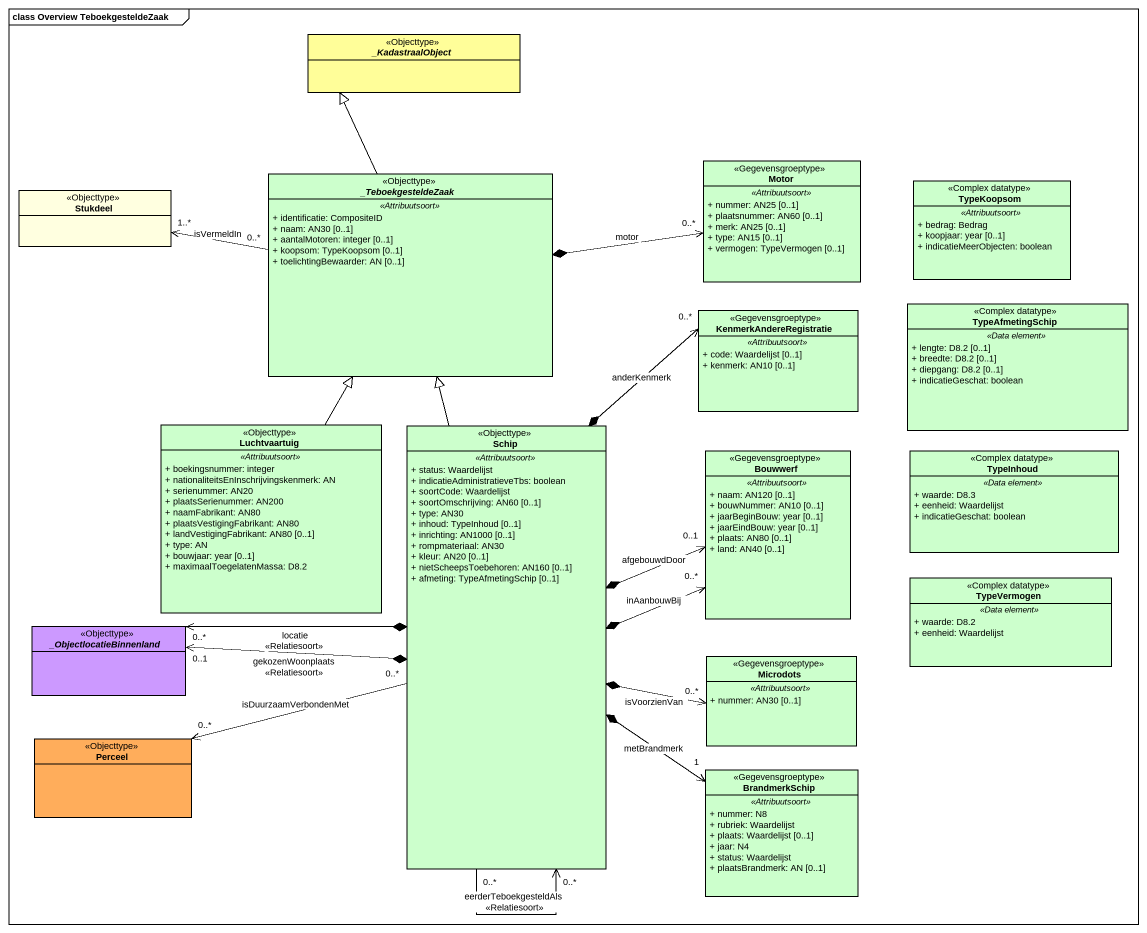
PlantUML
@startuml
mainframe class Overview TeboekgesteldeZaak
hide circle
hide empty members
skinparam classAttributeIconSize 0
abstract class "_KadastraalObject" as KadastraalObject <<Objecttype>> #FFFE99
class Stukdeel <<Objecttype>> #FFFFE0
abstract class "_TeboekgesteldeZaak" as TeboekgesteldeZaak <<Objecttype>> #CCFFCC {
  .. <<Attribuutsoort>> ..
  + identificatie: CompositeID
  + naam: AN30 [0..1]
  + aantalMotoren: integer [0..1]
  + koopsom: TypeKoopsom [0..1]
  + toelichtingBewaarder: AN [0..1]
}
class Motor <<Gegevensgroeptype>> #CCFFCC {
  .. <<Attribuutsoort>> ..
  + nummer: AN25 [0..1]
  + plaatsnummer: AN60 [0..1]
  + merk: AN25 [0..1]
  + type: AN15 [0..1]
  + vermogen: TypeVermogen [0..1]
}
class TypeKoopsom <<Complex datatype>> #CCFFCC {
  .. <<Attribuutsoort>> ..
  + bedrag: Bedrag
  + koopjaar: year [0..1]
  + indicatieMeerObjecten: boolean
}
class KenmerkAndereRegistratie <<Gegevensgroeptype>> #CCFFCC {
  .. <<Attribuutsoort>> ..
  + code: Waardelijst [0..1]
  + kenmerk: AN10 [0..1]
}
class TypeAfmetingSchip <<Complex datatype>> #CCFFCC {
  .. <<Data element>> ..
  + lengte: D8.2 [0..1]
  + breedte: D8.2 [0..1]
  + diepgang: D8.2 [0..1]
  + indicatieGeschat: boolean
}
class Luchtvaartuig <<Objecttype>> #CCFFCC {
  .. <<Attribuutsoort>> ..
  + boekingsnummer: integer
  + nationaliteitsEnInschrijvingskenmerk: AN
  + serienummer: AN20
  + plaatsSerienummer: AN200
  + naamFabrikant: AN80
  + plaatsVestigingFabrikant: AN80
  + landVestigingFabrikant: AN80 [0..1]
  + type: AN
  + bouwjaar: year [0..1]
  + maximaalToegelatenMassa: D8.2
}
class Schip <<Objecttype>> #CCFFCC {
  .. <<Attribuutsoort>> ..
  + status: Waardelijst
  + indicatieAdministratieveTbs: boolean
  + soortCode: Waardelijst
  + soortOmschrijving: AN60 [0..1]
  + type: AN30
  + inhoud: TypeInhoud [0..1]
  + inrichting: AN1000 [0..1]
  + rompmateriaal: AN30
  + kleur: AN20 [0..1]
  + nietScheepsToebehoren: AN160 [0..1]
  + afmeting: TypeAfmetingSchip [0..1]
}
class Bouwwerf <<Gegevensgroeptype>> #CCFFCC {
  .. <<Attribuutsoort>> ..
  + naam: AN120 [0..1]
  + bouwNummer: AN10 [0..1]
  + jaarBeginBouw: year [0..1]
  + jaarEindBouw: year [0..1]
  + plaats: AN80 [0..1]
  + land: AN40 [0..1]
}
class TypeInhoud <<Complex datatype>> #CCFFCC {
  .. <<Data element>> ..
  + waarde: D8.3
  + eenheid: Waardelijst
  + indicatieGeschat: boolean
}
class TypeVermogen <<Complex datatype>> #CCFFCC {
  .. <<Data element>> ..
  + waarde: D8.2
  + eenheid: Waardelijst
}
abstract class "_ObjectlocatieBinnenland" as ObjectlocatieBinnenland <<Objecttype>> #CC99FF
class Microdots <<Gegevensgroeptype>> #CCFFCC {
  .. <<Attribuutsoort>> ..
  + nummer: AN30 [0..1]
}
class Perceel <<Objecttype>> #FFAD5B
class BrandmerkSchip <<Gegevensgroeptype>> #CCFFCC {
  .. <<Attribuutsoort>> ..
  + nummer: N8
  + rubriek: Waardelijst
  + plaats: Waardelijst [0..1]
  + jaar: N4
  + status: Waardelijst
  + plaatsBrandmerk: AN [0..1]
}
TeboekgesteldeZaak -up-|> KadastraalObject
TeboekgesteldeZaak "0..*" -left-> "1..*" Stukdeel : isVermeldIn
TeboekgesteldeZaak *-right-> "0..*" Motor : motor
Luchtvaartuig -up-|> TeboekgesteldeZaak
Schip -up-|> TeboekgesteldeZaak
Schip *-up-> "0..*" KenmerkAndereRegistratie : anderKenmerk
Schip "0..*" --> "0..*" Schip : eerderTeboekgesteldAls\n<<Relatiesoort>>
Schip *-right-> "0..1" Bouwwerf : afgebouwdDoor
Schip *-right-> "0..*" Bouwwerf : inAanbouwBij
Schip *-left-> "0..*" ObjectlocatieBinnenland : locatie\n<<Relatiesoort>>
Schip *-left-> "0..1" ObjectlocatieBinnenland : gekozenWoonplaats\n<<Relatiesoort>>
Schip *-right-> "0..*" Microdots : isVoorzienVan
Schip "0..*" -left-> "0..*" Perceel : isDuurzaamVerbondenMet
Schip *--> "1" BrandmerkSchip : metBrandmerk
@enduml
